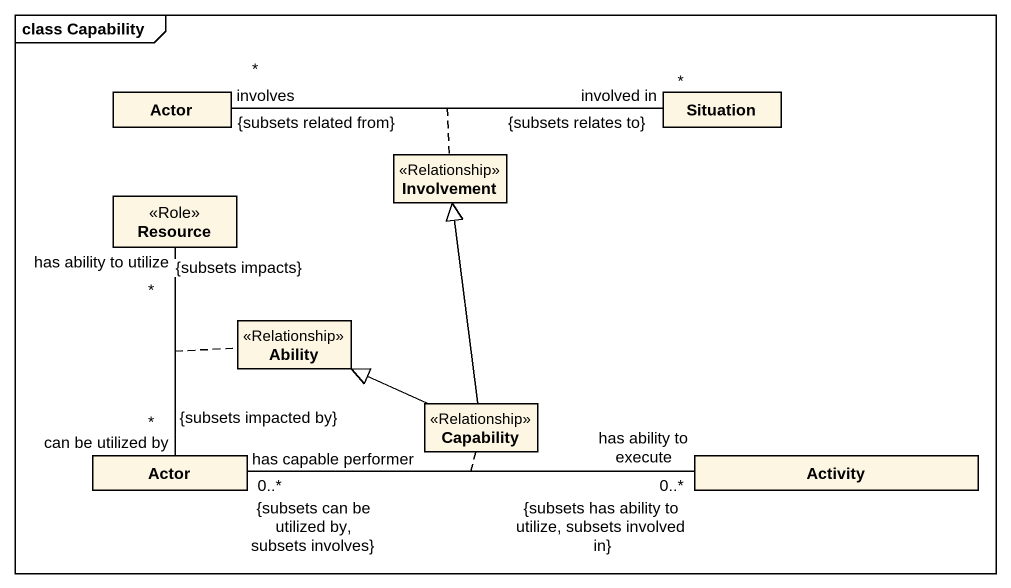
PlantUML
@startuml
mainframe class Capability
hide circle
hide empty members
class "Actor" as Actor_
class Situation
class Involvement <<Relationship>>
class Resource <<Role>>
class Ability <<Relationship>>
class Capability <<Relationship>>
class "Actor" as Actor__2
class Activity
Actor_ "involves\n*\n{subsets related from}" -right- "involved in\n*\n{subsets relates to}" Situation
(Actor_, Situation) .. Involvement
Resource "has ability to utilize\n{subsets impacts}\n*" -- "can be utilized by\n{subsets impacted by}\n*" Actor__2
(Resource, Actor__2) .. Ability
Capability -up-|> Involvement
Capability -left-|> Ability
Actor__2 "{subsets can be utilized by, subsets involves}\nhas capable performer\n0..*" -right- "{subsets has ability to utilize, subsets involved in}\nhas ability to execute\n0..*" Activity
(Actor__2, Activity) .. Capability
@enduml
